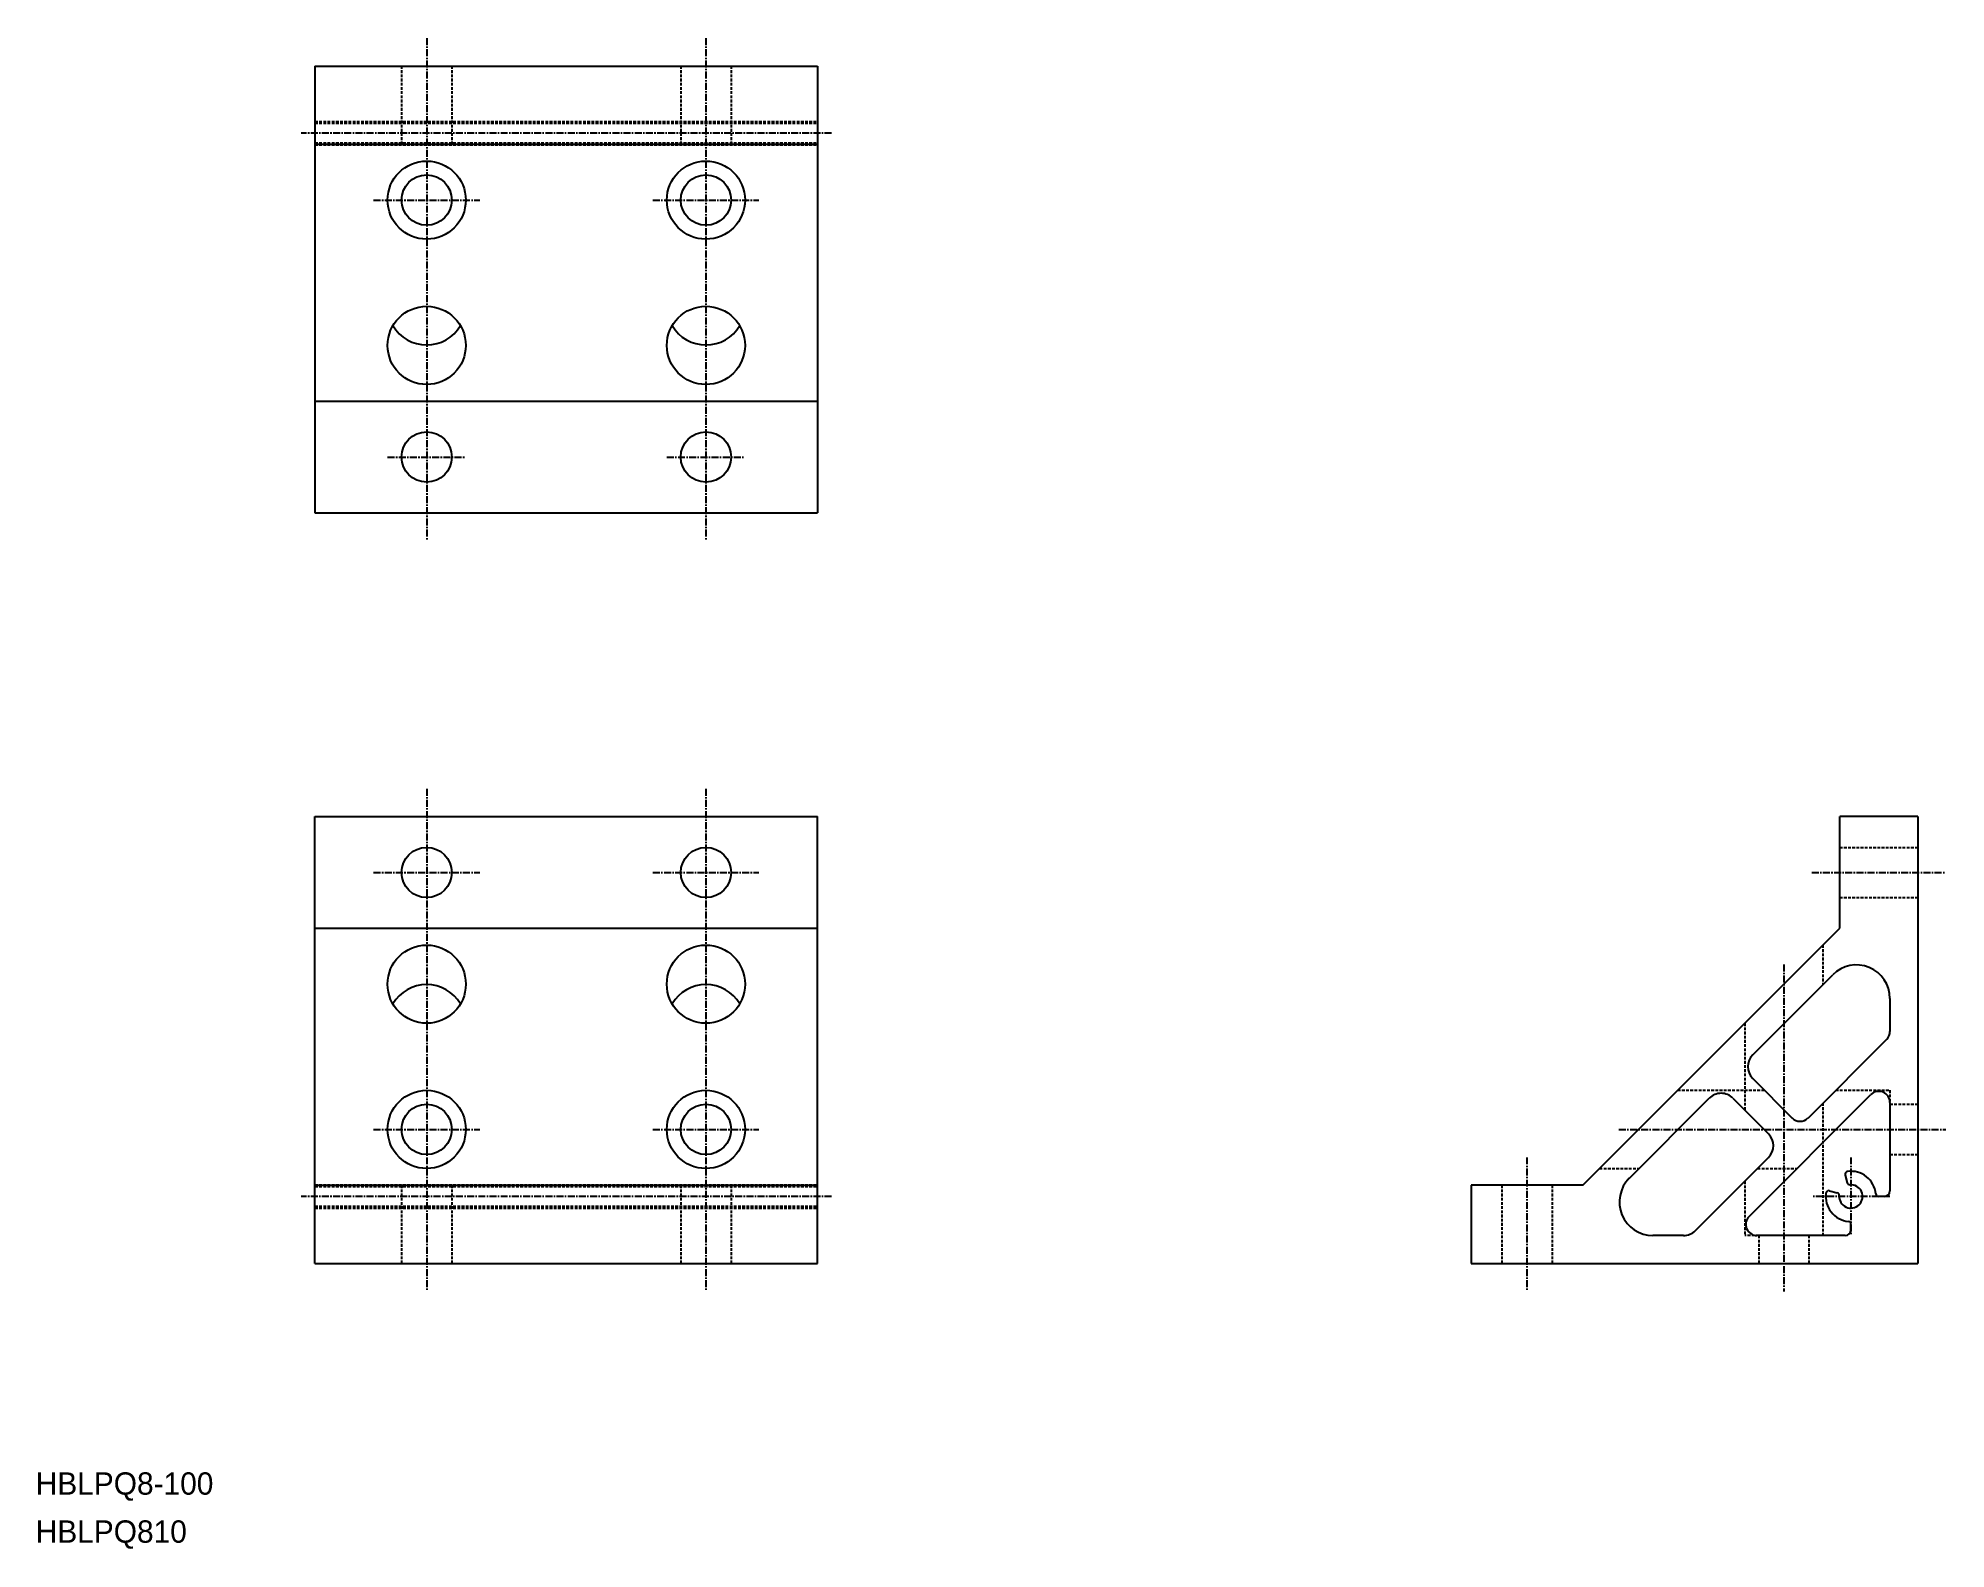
# Model space of a CAD drawing. Extents: x 0 to 342, y -1 to 269.
import ezdxf

# ---------------------------------------------------------------- set-up
doc = ezdxf.new("R2010")
doc.units = 0
doc.linetypes.add('CENTER', pattern=[2, 1.25, -0.25, 0.25, -0.25])
doc.linetypes.add('DASHED', pattern=[0.75, 0.5, -0.25])
doc.layers.get('0').update_dxf_attribs({"linetype": 'CONTINUOUS'})
doc.layers.add('CENTER', color=1, linetype='CENTER')

msp = doc.modelspace()

# ---------------------------------------------------------------- linework, layer by layer
at = {"color": 7, "linetype": 'CONTINUOUS'}
for p, q in [((50, 264.39), (50, 184.39)), ((50, 264.39), (140, 264.39)), ((140, 264.39), (140, 184.39)), ((50, 250.39), (140, 250.39)), ((50, 204.38), (140, 204.38)), ((50, 184.39), (140, 184.39)), ((50, 130), (140, 130)), ((50, 50), (50, 130)), ((140, 50), (140, 130)), ((322.99, 110.01), (322.99, 130)), ((336.99, 130), (322.99, 130)), ((336.99, 130), (336.99, 50)), ((50, 110.01), (140, 110.01)), ((276.99, 64), (322.99, 110.01)), ((307.42, 87.36), (321.75, 101.69)), ((331.99, 97.45), (331.99, 91.55)), ((317.32, 76.04), (331.41, 90.14)), ((307.42, 83.11), (314.49, 76.04)), ((285.3, 65.24), (299.64, 79.58)), ((303.88, 79.58), (310.25, 73.21)), ((306.76, 58.41), (328.58, 80.24)), ((331.99, 78.82), (331.99, 63)), ((297.15, 55.88), (310.25, 68.97)), ((323.97, 65.83), (324.33, 64.46)), ((50, 64), (140, 64)), ((256.99, 64), (256.99, 50)), ((276.99, 64), (256.99, 64)), ((321.16, 63.03), (322.53, 62.66)), ((330.99, 62), (329.97, 62)), ((295.03, 55), (289.55, 55)), ((323.99, 55), (308.17, 55)), ((324.99, 56), (324.99, 57.03)), ((50, 50), (140, 50)), ((256.99, 50), (336.99, 50))]:
    msp.add_line(p, q, dxfattribs=at)
at = {"color": 3, "linetype": 'DASHED'}
for p, q in [((65.5, 264.39), (65.5, 250.39)), ((74.5, 264.39), (74.5, 250.39)), ((115.5, 264.39), (115.5, 250.39)), ((124.5, 264.39), (124.5, 250.39)), ((50, 254.49), (140, 254.49)), ((50, 254.14), (140, 254.14)), ((50, 250.64), (140, 250.64)), ((50, 250.29), (140, 250.29)), ((322.99, 124.5), (336.99, 124.5)), ((322.99, 115.5), (336.99, 115.5)), ((319.99, 107.01), (319.99, 99.93)), ((305.99, 93.01), (305.99, 77.46)), ((293.99, 81), (309.53, 81)), ((319.99, 78.72), (319.99, 55)), ((322.27, 81), (331.99, 81)), ((331.99, 81), (331.99, 78.5)), ((331.99, 78.5), (336.99, 78.5)), ((331.99, 69.5), (336.99, 69.5)), ((279.99, 67), (287.06, 67)), ((308.27, 67), (315.34, 67)), ((50, 64.1), (140, 64.1)), ((50, 63.75), (140, 63.75)), ((65.5, 64), (65.5, 50)), ((74.5, 64), (74.5, 50)), ((115.5, 64), (115.5, 50)), ((124.5, 64), (124.5, 50)), ((262.49, 64), (262.49, 50)), ((271.49, 64), (271.49, 50)), ((305.99, 64.72), (305.99, 55)), ((50, 60.25), (140, 60.25)), ((50, 59.9), (140, 59.9)), ((308.49, 55), (305.99, 55)), ((308.49, 55), (308.49, 50)), ((317.49, 55), (317.49, 50))]:
    msp.add_line(p, q, dxfattribs=at)
at = {"color": 7, "linetype": 'CONTINUOUS'}
for centre, radius in [((70, 240.39), 7), ((120, 240.39), 7), ((70, 240.39), 4.5), ((120, 240.39), 4.5), ((70, 214.38), 7), ((120, 214.38), 7), ((70, 194.39), 4.5), ((120, 194.39), 4.5), ((70, 120), 4.5), ((120, 120), 4.5), ((70, 100.01), 7), ((120, 100.01), 7), ((70, 74), 7), ((120, 74), 7), ((70, 74), 4.5), ((120, 74), 4.5)]:
    msp.add_circle(centre, radius, dxfattribs=at)
for centre, radius, start, end in [((70, 221.45), 7, 210.3364, 329.6636), ((120, 221.45), 7, 210.3364, 329.6636), ((325.99, 97.45), 6, 0, 135), ((70, 92.93), 7, 30.3364, 149.6636), ((120, 92.93), 7, 30.3364, 149.6636), ((329.99, 91.55), 2, 315, 0), ((309.54, 85.24), 3, 135, 224.9997), ((301.76, 77.46), 3, 44.9997, 135), ((329.99, 78.82), 2, 0, 135), ((315.9, 77.46), 2, 224.9997, 315), ((308.12, 71.09), 3, 315, 44.9997), ((289.55, 61), 6, 135, 270), ((324.45, 65.96), 0.5, 97.8202, 195.0017), ((324.99, 62), 4.5, 5.7392, 97.8202), ((324.99, 62), 4.5, 172.181, 264.2608), ((321.03, 62.54), 0.5, 75.0017, 172.181), ((322.4, 62.18), 0.5, 356.0869, 75.0017), ((324.99, 62), 2.1, 176.0869, 93.9131), ((324.82, 64.59), 0.5, 195.0017, 273.9131), ((329.97, 62.5), 0.5, 185.7392, 270), ((330.99, 63), 1, 270, 0), ((308.17, 57), 2, 135, 270), ((295.03, 58), 3, 270, 315), ((323.99, 56), 1, 270, 0), ((324.49, 57.03), 0.5, 0, 84.2608)]:
    msp.add_arc(centre, radius, start, end, dxfattribs=at)
at = {"layer": 'CENTER', "color": 1, "linetype": 'CENTER'}
for p, q in [((70, 269.39), (70, 179.39)), ((120, 269.39), (120, 179.39)), ((142.5, 252.39), (47.5, 252.39)), ((60.5, 240.39), (79.5, 240.39)), ((110.5, 240.39), (129.5, 240.39)), ((63, 194.39), (77, 194.39)), ((113, 194.39), (127, 194.39)), ((70, 135), (70, 45)), ((120, 135), (120, 45)), ((60.5, 120), (79.5, 120)), ((110.5, 120), (129.5, 120)), ((317.99, 120), (341.99, 120)), ((312.99, 103.54), (312.99, 45)), ((60.5, 74), (79.5, 74)), ((110.5, 74), (129.5, 74)), ((283.45, 74), (341.99, 74)), ((266.99, 69), (266.99, 45)), ((324.99, 69), (324.99, 55)), ((142.5, 62), (47.5, 62)), ((331.99, 62), (317.99, 62))]:
    msp.add_line(p, q, dxfattribs=at)

# ---------------------------------------------------------------- texts
at = {"color": 7, "linetype": 'CONTINUOUS'}
for s, p in [('HBLPQ8-100', (0, 8.6)), ('HBLPQ810', (0, 0))]:
    msp.add_text(s, height=4, dxfattribs=at).set_placement(p)

doc.saveas('drawing.dxf')
